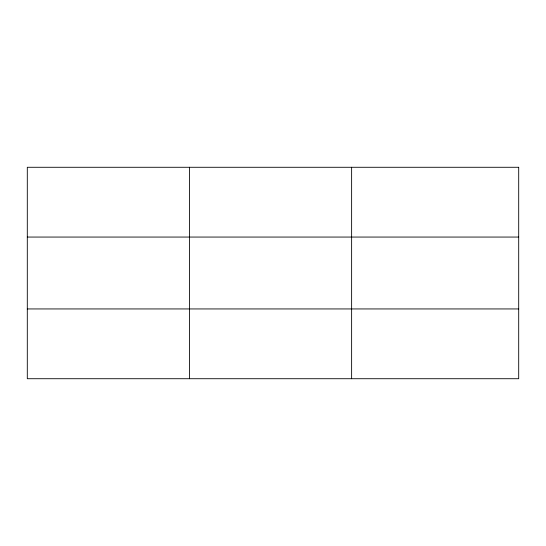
<?xml version="1.0" encoding="UTF-8"?>
<svg xmlns="http://www.w3.org/2000/svg" width="546" height="546" viewBox="0 0 546 546"><rect width="100%" height="100%" fill="white"/><g stroke="black" fill="none" stroke-linecap="round" stroke-linejoin="round"><path stroke-width="0.82" d="M189.462 378.719L189.462 167.281M351.624 378.719L351.624 167.281M27.3 237.06L518.7 237.06M27.3 308.94L518.7 308.94M518.7 167.281L518.7 378.719L27.3 378.719L27.3 167.281L518.7 167.281"/></g></svg>
